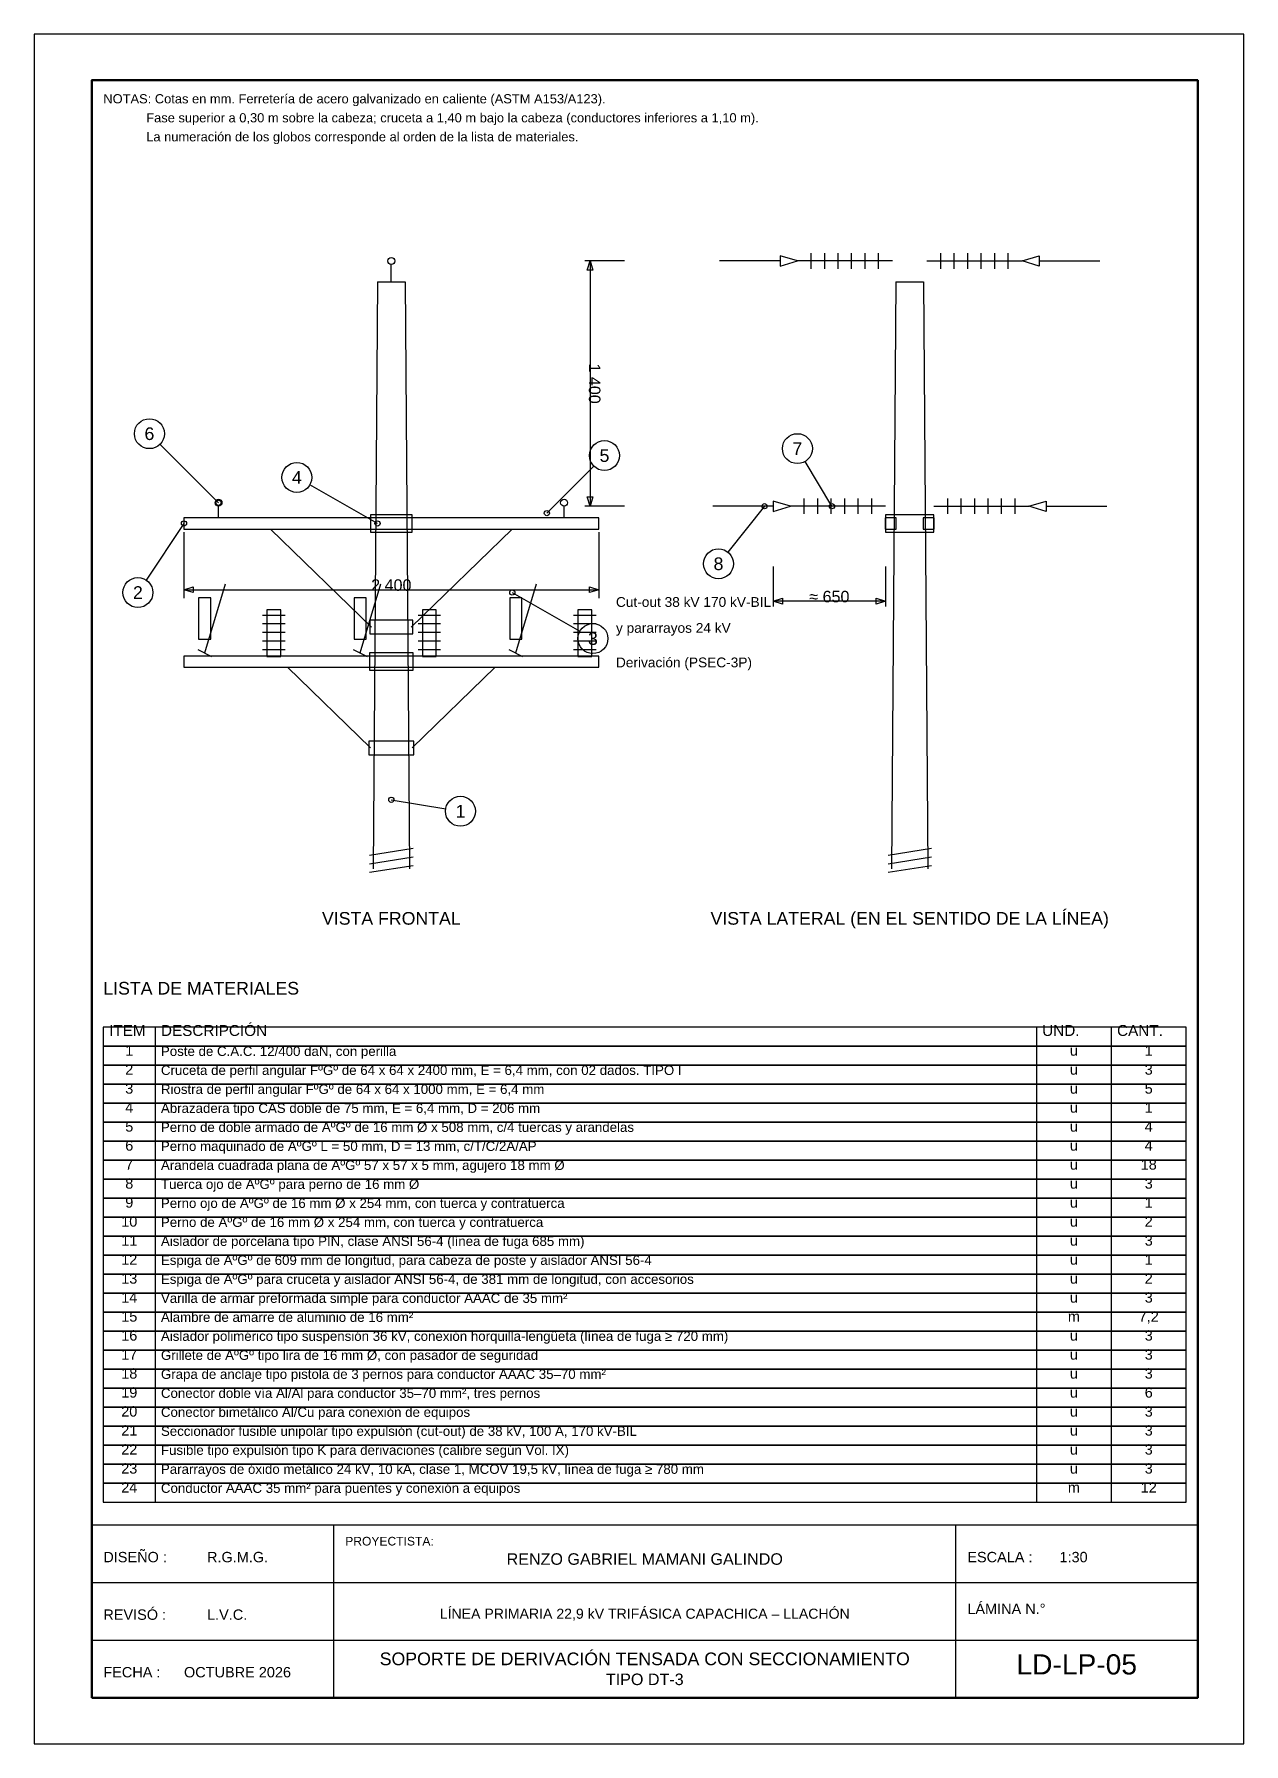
# Model space of a CAD drawing. Header units: millimetres. Extents: x 0 to 210, y 0 to 297.
import ezdxf
from ezdxf.enums import TextEntityAlignment as Align

# ---------------------------------------------------------------- set-up
doc = ezdxf.new("R2010")
doc.units = ezdxf.units.MM
for name, color, linetype in [('ACCESORIOS', 133, 'Continuous'), ('AISLADORES', 5, 'Continuous'), ('CONDUCTOR', 1, 'Continuous'), ('Cotas', 9, 'Continuous'), ('CRUZETAS', 157, 'Continuous'), ('CUADROS', 2, 'Continuous'), ('EQUIPOS', 30, 'Continuous'), ('FeGo', 254, 'Continuous'), ('MATERIALES', 140, 'Continuous'), ('MEMBRETE', 7, 'Continuous'), ('POSTE', 3, 'Continuous'), ('TEXTO', 4, 'Continuous')]:
    doc.layers.add(name, color=color, linetype=linetype)
doc.styles.add('ARIAL', font='arial.ttf')

msp = doc.modelspace()

# ---------------------------------------------------------------- linework, layer by layer
at = {"layer": 'ACCESORIOS'}
for points in [[(132.5, 257.6), (129.5, 258.5), (129.5, 256.7), (132.5, 257.6)], [(171.5, 257.6), (174.5, 258.5), (174.5, 256.7), (171.5, 257.6)], [(131.3, 215), (128.3, 215.9), (128.3, 214.1), (131.3, 215)], [(172.7, 215), (175.7, 215.9), (175.7, 214.1), (172.7, 215)]]:
    msp.add_lwpolyline(points, dxfattribs=at)
at = {"layer": 'AISLADORES'}
for points in [[(134.9, 256.25), (134.9, 258.95)], [(137.24, 256.25), (137.24, 258.95)], [(139.58, 256.25), (139.58, 258.95)], [(141.92, 256.25), (141.92, 258.95)], [(144.26, 256.25), (144.26, 258.95)], [(146.6, 256.25), (146.6, 258.95)], [(157.4, 256.25), (157.4, 258.95)], [(159.74, 256.25), (159.74, 258.95)], [(162.08, 256.25), (162.08, 258.95)], [(164.42, 256.25), (164.42, 258.95)], [(166.76, 256.25), (166.76, 258.95)], [(169.1, 256.25), (169.1, 258.95)], [(149, 257.6), (132.5, 257.6)], [(155, 257.6), (171.5, 257.6)], [(147.8, 215), (131.3, 215)], [(133.7, 213.65), (133.7, 216.35)], [(136.04, 213.65), (136.04, 216.35)], [(138.38, 213.65), (138.38, 216.35)], [(140.72, 213.65), (140.72, 216.35)], [(143.06, 213.65), (143.06, 216.35)], [(145.4, 213.65), (145.4, 216.35)], [(156.2, 215), (172.7, 215)], [(158.6, 213.65), (158.6, 216.35)], [(160.94, 213.65), (160.94, 216.35)], [(163.28, 213.65), (163.28, 216.35)], [(165.62, 213.65), (165.62, 216.35)], [(167.96, 213.65), (167.96, 216.35)], [(170.3, 213.65), (170.3, 216.35)]]:
    msp.add_lwpolyline(points, dxfattribs=at)
for centre in [(62, 257.6), (32, 215.6), (92, 215.6)]:
    msp.add_circle(centre, 0.6, dxfattribs=at)
at = {"layer": 'CONDUCTOR'}
for points in [[(129.5, 257.6), (119, 257.6)], [(174.5, 257.6), (185, 257.6)], [(128.3, 215), (117.8, 215)], [(175.7, 215), (186.2, 215)]]:
    msp.add_lwpolyline(points, dxfattribs=at)
at = {"layer": 'Cotas'}
for points in [[(102.5, 257.6), (95.6, 257.6)], [(96.5, 257.6), (96.5, 215)], [(102.5, 215), (95.6, 215)], [(26, 210.5), (26, 199)], [(98, 210.5), (98, 199)], [(128.3, 204.5), (128.3, 197.6)], [(147.8, 204.5), (147.8, 197.6)], [(26, 200.5), (98, 200.5)], [(147.8, 198.5), (128.3, 198.5)]]:
    msp.add_lwpolyline(points, dxfattribs=at)
for points in [[(96.5, 257.6), (97, 256), (96, 256)], [(96.5, 215), (96, 216.6), (97, 216.6)], [(26, 200.5), (27.6, 201), (27.6, 200)], [(98, 200.5), (96.4, 200), (96.4, 201)], [(128.3, 198.5), (129.9, 199), (129.9, 198)], [(147.8, 198.5), (146.2, 198), (146.2, 199)]]:
    msp.add_lwpolyline(points, close=True, dxfattribs=at)
at = {"layer": 'CRUZETAS'}
for points in [[(26, 211.04), (98, 211.04), (98, 212.96), (26, 212.96)], [(147.74, 211.04), (149.66, 211.04), (149.66, 212.96), (147.74, 212.96)], [(154.34, 211.04), (156.26, 211.04), (156.26, 212.96), (154.34, 212.96)], [(26, 187.04), (98, 187.04), (98, 188.96), (26, 188.96)]]:
    msp.add_lwpolyline(points, close=True, dxfattribs=at)
at = {"layer": 'CUADROS'}
for points in [[(12, 121.2), (200, 121.2), (200, 124.5), (12, 124.5)], [(12, 117.9), (200, 117.9), (200, 121.2), (12, 121.2)], [(12, 114.6), (200, 114.6), (200, 117.9), (12, 117.9)], [(12, 111.3), (200, 111.3), (200, 114.6), (12, 114.6)], [(12, 108), (200, 108), (200, 111.3), (12, 111.3)], [(12, 104.7), (200, 104.7), (200, 108), (12, 108)], [(12, 101.4), (200, 101.4), (200, 104.7), (12, 104.7)], [(12, 98.1), (200, 98.1), (200, 101.4), (12, 101.4)], [(12, 94.8), (200, 94.8), (200, 98.1), (12, 98.1)], [(12, 91.5), (200, 91.5), (200, 94.8), (12, 94.8)], [(12, 88.2), (200, 88.2), (200, 91.5), (12, 91.5)], [(12, 84.9), (200, 84.9), (200, 88.2), (12, 88.2)], [(12, 81.6), (200, 81.6), (200, 84.9), (12, 84.9)], [(12, 78.3), (200, 78.3), (200, 81.6), (12, 81.6)], [(12, 75), (200, 75), (200, 78.3), (12, 78.3)], [(12, 71.7), (200, 71.7), (200, 75), (12, 75)], [(12, 68.4), (200, 68.4), (200, 71.7), (12, 71.7)], [(12, 65.1), (200, 65.1), (200, 68.4), (12, 68.4)], [(12, 61.8), (200, 61.8), (200, 65.1), (12, 65.1)], [(12, 58.5), (200, 58.5), (200, 61.8), (12, 61.8)], [(12, 55.2), (200, 55.2), (200, 58.5), (12, 58.5)], [(12, 51.9), (200, 51.9), (200, 55.2), (12, 55.2)], [(12, 48.6), (200, 48.6), (200, 51.9), (12, 51.9)], [(12, 45.3), (200, 45.3), (200, 48.6), (12, 48.6)], [(12, 42), (200, 42), (200, 45.3), (12, 45.3)]]:
    msp.add_lwpolyline(points, close=True, dxfattribs=at)
for points in [[(21, 124.5), (21, 42)], [(174, 124.5), (174, 42)], [(187, 124.5), (187, 42)]]:
    msp.add_lwpolyline(points, dxfattribs=at)
at = {"layer": 'EQUIPOS'}
for points in [[(28.55, 191.9), (30.65, 191.9), (30.65, 199.1), (28.55, 199.1)], [(55.55, 191.9), (57.65, 191.9), (57.65, 199.1), (55.55, 199.1)], [(82.55, 191.9), (84.65, 191.9), (84.65, 199.1), (82.55, 199.1)], [(40.4, 188.9), (42.8, 188.9), (42.8, 197), (40.4, 197)], [(67.4, 188.9), (69.8, 188.9), (69.8, 197), (67.4, 197)], [(94.4, 188.9), (96.8, 188.9), (96.8, 197), (94.4, 197)]]:
    msp.add_lwpolyline(points, close=True, dxfattribs=at)
for points in [[(29.6, 189.5), (33.2, 201.5)], [(56.6, 189.5), (60.2, 201.5)], [(83.6, 189.5), (87.2, 201.5)], [(39.65, 196.1), (43.55, 196.1)], [(66.65, 196.1), (70.55, 196.1)], [(93.65, 196.1), (97.55, 196.1)], [(39.65, 194.6), (43.55, 194.6)], [(39.65, 193.1), (43.55, 193.1)], [(66.65, 194.6), (70.55, 194.6)], [(66.65, 193.1), (70.55, 193.1)], [(93.65, 194.6), (97.55, 194.6)], [(93.65, 193.1), (97.55, 193.1)], [(28.4, 190.1), (30.8, 188.9)], [(39.65, 191.6), (43.55, 191.6)], [(39.65, 190.1), (43.55, 190.1)], [(55.4, 190.1), (57.8, 188.9)], [(66.65, 191.6), (70.55, 191.6)], [(66.65, 190.1), (70.55, 190.1)], [(82.4, 190.1), (84.8, 188.9)], [(93.65, 191.6), (97.55, 191.6)], [(93.65, 190.1), (97.55, 190.1)]]:
    msp.add_lwpolyline(points, dxfattribs=at)
at = {"layer": 'FeGo'}
for points in [[(62, 254), (62, 257)], [(32, 212.96), (32, 215)], [(92, 212.96), (92, 215)], [(41, 211.04), (58.55, 194)], [(83, 211.04), (65.45, 194)], [(44, 187.04), (58.392, 173)], [(80, 187.04), (65.608, 173)]]:
    msp.add_lwpolyline(points, dxfattribs=at)
for points in [[(58.385, 210.5), (65.615, 210.5), (65.615, 213.5), (58.385, 213.5)], [(147.8, 210.5), (156.2, 210.5), (156.2, 213.5), (147.8, 213.5)], [(58.25, 192.8), (65.75, 192.8), (65.75, 195.2), (58.25, 195.2)], [(58.205, 186.5), (65.795, 186.5), (65.795, 189.5), (58.205, 189.5)], [(58.093, 171.8), (65.907, 171.8), (65.907, 174.2), (58.093, 174.2)]]:
    msp.add_lwpolyline(points, close=True, dxfattribs=at)
at = {"layer": 'MEMBRETE'}
for points in [[(0, 0), (210, 0), (210, 297), (0, 297)], [(10, 8), (202, 8), (202, 38), (10, 38)]]:
    msp.add_lwpolyline(points, close=True, dxfattribs=at)
at = {"layer": 'MEMBRETE', "lineweight": 50}
msp.add_lwpolyline([(10, 8), (202, 8), (202, 289), (10, 289)], close=True, dxfattribs=at)
at = {"layer": 'MEMBRETE'}
for points in [[(52, 8), (52, 38)], [(160, 8), (160, 38)], [(10, 28), (202, 28)], [(10, 18), (202, 18)]]:
    msp.add_lwpolyline(points, dxfattribs=at)
at = {"layer": 'POSTE'}
for points in [[(59.6, 254), (58.835, 152)], [(59.6, 254), (64.4, 254), (65.165, 152)], [(149.6, 254), (148.835, 152)], [(149.6, 254), (154.4, 254), (155.165, 152)], [(58.235, 154.4), (65.765, 155.6)], [(148.235, 154.4), (155.765, 155.6)], [(58.235, 152.9), (65.765, 154.1)], [(58.235, 151.4), (65.765, 152.6)], [(148.235, 152.9), (155.765, 154.1)], [(148.235, 151.4), (155.765, 152.6)]]:
    msp.add_lwpolyline(points, dxfattribs=at)
at = {"layer": 'TEXTO'}
for points in [[(32, 215.6), (21.838, 225.762)], [(138.5, 215), (133.838, 222.771)], [(89, 213.8), (97.162, 221.962)], [(59.6, 212), (47.857, 218.71)], [(126.8, 215), (120.424, 207.03)], [(26, 212), (19.442, 202.163)], [(83, 200), (94.743, 193.29)], [(62, 164), (71.435, 162.427)]]:
    msp.add_lwpolyline(points, dxfattribs=at)
for centre, radius in [((20, 227.6), 2.6), ((99, 223.8), 2.6), ((132.5, 225), 2.6), ((45.6, 220), 2.6), ((32, 215.6), 0.45), ((89, 213.8), 0.45), ((126.8, 215), 0.45), ((138.5, 215), 0.45), ((26, 212), 0.45), ((59.6, 212), 0.45), ((118.8, 205), 2.6), ((18, 200), 2.6), ((83, 200), 0.45), ((97, 192), 2.6), ((62, 164), 0.45), ((74, 162), 2.6)]:
    msp.add_circle(centre, radius, dxfattribs=at)

# ---------------------------------------------------------------- texts
at = {"layer": 'Cotas', "style": 'ARIAL'}
for s, rotation, p in [('1 400', -90, (95.7, 236.3)), ('≈ 650', 360, (138.05, 197.7))]:
    msp.add_text(s, height=2, rotation=rotation, dxfattribs=at).set_placement(p, align=Align.BOTTOM_CENTER)
msp.add_text('2 400', height=2, dxfattribs=at).set_placement((62, 199.7), align=Align.BOTTOM_CENTER)
at = {"layer": 'MATERIALES', "style": 'ARIAL'}
for s, height, p in [('LISTA DE MATERIALES', 2.2, (12, 129.5)), ('ITEM', 1.9, (13, 122.4)), ('DESCRIPCIÓN', 1.9, (22, 122.4)), ('UND.', 1.9, (175, 122.4)), ('CANT.', 1.9, (188, 122.4)), ('Poste de C.A.C. 12/400 daN, con perilla', 1.65, (22, 119)), ('Cruceta de perfil angular FºGº de 64 x 64 x 2400 mm, E = 6,4 mm, con 02 dados. TIPO I', 1.65, (22, 115.7)), ('Riostra de perfil angular FºGº de 64 x 64 x 1000 mm, E = 6,4 mm', 1.65, (22, 112.4)), ('Abrazadera tipo CAS doble de 75 mm, E = 6,4 mm, D = 206 mm', 1.65, (22, 109.1)), ('Perno de doble armado de AºGº de 16 mm Ø x 508 mm, c/4 tuercas y arandelas', 1.65, (22, 105.8)), ('Perno maquinado de AºGº L = 50 mm, D = 13 mm, c/T/C/2A/AP', 1.65, (22, 102.5)), ('Arandela cuadrada plana de AºGº 57 x 57 x 5 mm, agujero 18 mm Ø', 1.65, (22, 99.2)), ('Tuerca ojo de AºGº para perno de 16 mm Ø', 1.65, (22, 95.9)), ('Perno ojo de AºGº de 16 mm Ø x 254 mm, con tuerca y contratuerca', 1.65, (22, 92.6)), ('Perno de AºGº de 16 mm Ø x 254 mm, con tuerca y contratuerca', 1.65, (22, 89.3)), ('Aislador de porcelana tipo PIN, clase ANSI 56-4 (línea de fuga 685 mm)', 1.65, (22, 86)), ('Espiga de AºGº de 609 mm de longitud, para cabeza de poste y aislador ANSI 56-4', 1.65, (22, 82.7)), ('Espiga de AºGº para cruceta y aislador ANSI 56-4, de 381 mm de longitud, con accesorios', 1.65, (22, 79.4)), ('Varilla de armar preformada simple para conductor AAAC de 35 mm²', 1.65, (22, 76.1)), ('Alambre de amarre de aluminio de 16 mm²', 1.65, (22, 72.8)), ('Aislador polimérico tipo suspensión 36 kV, conexión horquilla-lengüeta (línea de fuga ≥ 720 mm)', 1.65, (22, 69.5)), ('Grillete de AºGº tipo lira de 16 mm Ø, con pasador de seguridad', 1.65, (22, 66.2)), ('Grapa de anclaje tipo pistola de 3 pernos para conductor AAAC 35–70 mm²', 1.65, (22, 62.9)), ('Conector doble vía Al/Al para conductor 35–70 mm², tres pernos', 1.65, (22, 59.6)), ('Conector bimetálico Al/Cu para conexión de equipos', 1.65, (22, 56.3)), ('Seccionador fusible unipolar tipo expulsión (cut-out) de 38 kV, 100 A, 170 kV-BIL', 1.65, (22, 53)), ('Fusible tipo expulsión tipo K para derivaciones (calibre según Vol. IX)', 1.65, (22, 49.7)), ('Pararrayos de óxido metálico 24 kV, 10 kA, clase 1, MCOV 19,5 kV, línea de fuga ≥ 780 mm', 1.65, (22, 46.4)), ('Conductor AAAC 35 mm² para puentes y conexión a equipos', 1.65, (22, 43.1))]:
    msp.add_text(s, height=height, dxfattribs=at).set_placement(p, align=Align.BOTTOM_LEFT)
for s, p in [('1', (16.5, 119)), ('u', (180.5, 119)), ('1', (193.5, 119)), ('2', (16.5, 115.7)), ('u', (180.5, 115.7)), ('3', (193.5, 115.7)), ('3', (16.5, 112.4)), ('u', (180.5, 112.4)), ('5', (193.5, 112.4)), ('4', (16.5, 109.1)), ('u', (180.5, 109.1)), ('1', (193.5, 109.1)), ('5', (16.5, 105.8)), ('u', (180.5, 105.8)), ('4', (193.5, 105.8)), ('6', (16.5, 102.5)), ('u', (180.5, 102.5)), ('4', (193.5, 102.5)), ('7', (16.5, 99.2)), ('u', (180.5, 99.2)), ('18', (193.5, 99.2)), ('8', (16.5, 95.9)), ('3', (193.5, 95.9)), ('u', (180.5, 95.9)), ('9', (16.5, 92.6)), ('u', (180.5, 92.6)), ('1', (193.5, 92.6)), ('10', (16.5, 89.3)), ('u', (180.5, 89.3)), ('2', (193.5, 89.3)), ('11', (16.5, 86)), ('u', (180.5, 86)), ('3', (193.5, 86)), ('12', (16.5, 82.7)), ('u', (180.5, 82.7)), ('1', (193.5, 82.7)), ('13', (16.5, 79.4)), ('u', (180.5, 79.4)), ('2', (193.5, 79.4)), ('14', (16.5, 76.1)), ('u', (180.5, 76.1)), ('3', (193.5, 76.1)), ('15', (16.5, 72.8)), ('m', (180.5, 72.8)), ('7,2', (193.5, 72.8)), ('16', (16.5, 69.5)), ('u', (180.5, 69.5)), ('3', (193.5, 69.5)), ('17', (16.5, 66.2)), ('3', (193.5, 66.2)), ('u', (180.5, 66.2)), ('18', (16.5, 62.9)), ('u', (180.5, 62.9)), ('3', (193.5, 62.9)), ('19', (16.5, 59.6)), ('u', (180.5, 59.6)), ('6', (193.5, 59.6)), ('20', (16.5, 56.3)), ('u', (180.5, 56.3)), ('3', (193.5, 56.3)), ('21', (16.5, 53)), ('u', (180.5, 53)), ('3', (193.5, 53)), ('22', (16.5, 49.7)), ('u', (180.5, 49.7)), ('3', (193.5, 49.7)), ('23', (16.5, 46.4)), ('u', (180.5, 46.4)), ('3', (193.5, 46.4)), ('24', (16.5, 43.1)), ('m', (180.5, 43.1)), ('12', (193.5, 43.1))]:
    msp.add_text(s, height=1.8, dxfattribs=at).set_placement(p, align=Align.BOTTOM_CENTER)
at = {"layer": 'MEMBRETE', "style": 'ARIAL'}
for s, height, p in [('PROYECTISTA:', 1.5, (54, 34)), ('DISEÑO :', 1.8, (12, 31)), ('R.G.M.G.', 1.8, (30, 31)), ('ESCALA :', 1.8, (162, 31)), ('1:30', 1.8, (178, 31)), ('REVISÓ :', 1.8, (12, 21)), ('LÁMINA N.°', 1.8, (162, 22)), ('L.V.C.', 1.8, (30, 21)), ('FECHA :', 1.8, (12, 11)), ('OCTUBRE 2026', 1.8, (26, 11))]:
    msp.add_text(s, height=height, dxfattribs=at).set_placement(p, align=Align.BOTTOM_LEFT)
for s, height, p in [('RENZO GABRIEL MAMANI GALINDO', 2, (106, 30.5)), ('LÍNEA PRIMARIA 22,9 kV TRIFÁSICA CAPACHICA – LLACHÓN', 1.75, (106, 21.2)), ('SOPORTE DE DERIVACIÓN TENSADA CON SECCIONAMIENTO', 2.2, (106, 13)), ('LD-LP-05', 3.5, (181, 11)), ('TIPO DT-3', 2, (106, 9.6))]:
    msp.add_text(s, height=height, dxfattribs=at).set_placement(p, align=Align.BOTTOM_CENTER)
at = {"layer": 'TEXTO', "style": 'ARIAL'}
for s, height, p in [('NOTAS: Cotas en mm. Ferretería de acero galvanizado en caliente (ASTM A153/A123).', 1.6, (12, 284.5)), ('            Fase superior a 0,30 m sobre la cabeza; cruceta a 1,40 m bajo la cabeza (conductores inferiores a 1,10 m).', 1.6, (12, 281.2)), ('            La numeración de los globos corresponde al orden de la lista de materiales.', 1.6, (12, 277.9)), ('Cut-out 38 kV 170 kV-BIL', 1.7, (101, 197)), ('y pararrayos 24 kV', 1.7, (101, 192.5)), ('Derivación (PSEC-3P)', 1.7, (101, 186.5))]:
    msp.add_text(s, height=height, dxfattribs=at).set_placement(p, align=Align.BOTTOM_LEFT)
for s, p in [('6', (20, 227.6)), ('7', (132.5, 225)), ('5', (99, 223.8)), ('4', (45.6, 220)), ('8', (118.8, 205)), ('2', (18, 200)), ('3', (97, 192)), ('1', (74, 162))]:
    msp.add_text(s, height=2.2, dxfattribs=at).set_placement(p, align=Align.MIDDLE_CENTER)
for s, p in [('VISTA FRONTAL', (62, 144.5)), ('VISTA LATERAL (EN EL SENTIDO DE LA LÍNEA)', (152, 144.5))]:
    msp.add_text(s, height=2.2, dxfattribs=at).set_placement(p, align=Align.TOP_CENTER)

doc.saveas('drawing.dxf')
